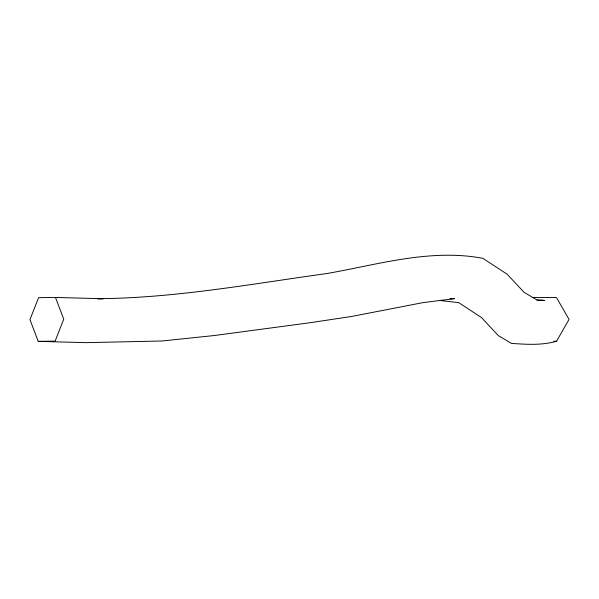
<?xml version="1.0" encoding="UTF-8"?>
<svg xmlns="http://www.w3.org/2000/svg" width="599" height="599" viewBox="0 0 599 599"><rect width="100%" height="100%" fill="white"/><g stroke="black" fill="none" stroke-linecap="round" stroke-linejoin="round"><path stroke-width="0.9" d="M439.329 300.436L458.722 302.645L481.371 317.47L498.443 335.702L511.389 343.392C526.476 344.425 541.863 345.488 556.531 341.25L569.05 319.417L556.478 297.561L532.324 297.538M449.961 298.804L454.469 298.639L422.901 302.645L351.62 316.459L310.162 322.711L214.247 335.537L161.887 341.003L85.762 342.65L38.216 341.348L29.95 319.626L38.576 297.666L55.467 297.433L103.23 298.751L97.63 298.811M97.562 298.661C174.571 298.212 250.629 284.046 326.717 273.563C378.134 264.608 430.367 248.42 482.891 258.334L507.113 274.192L524.11 292.334L536.577 299.74L544.424 300.369L536.996 300.361M38.216 341.348L55.115 341.116L63.741 319.162L55.467 297.433M553.738 341.243L556.531 341.25"/></g></svg>
